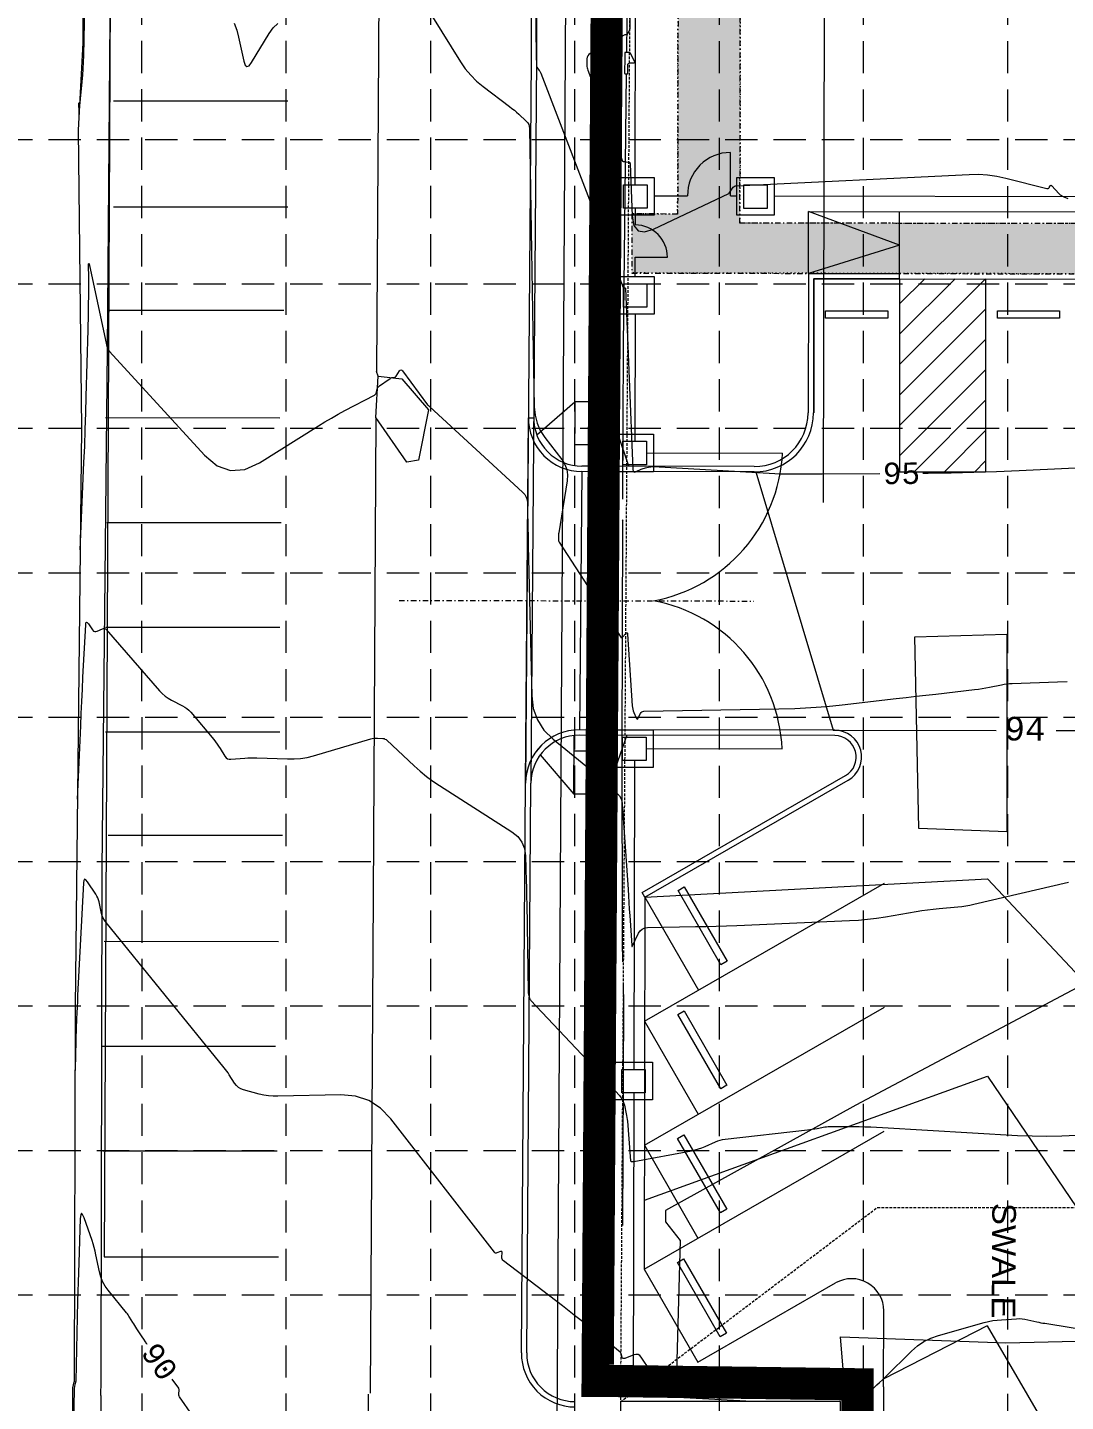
# Model space of a CAD drawing. Extents: x 4841 to 5381, y 4863 to 5725.
# Drawn here: x 4952.6 to 5049.2, y 5283.8 to 5411.8 of the extents above; entities that cross this region are included whole.
import ezdxf
from ezdxf.enums import TextEntityAlignment as Align

# ---------------------------------------------------------------- set-up
doc = ezdxf.new("R2010")
doc.units = 0
doc.header["$MEASUREMENT"] = 0
for name, pattern in [('DASHDOT', [1, 0.5, -0.25, 0, -0.25]), ('DASHED', [0.75, 0.5, -0.25]), ('DOT', [0.25, 0, -0.25]), ('HIDDEN', [0.375, 0.25, -0.125])]:
    doc.linetypes.add(name, pattern=pattern)
for name, color, linetype, lineweight in [('16', 7, 'Continuous', 0), ('19', 7, 'Continuous', 0), ('2', 7, 'Continuous', 0), ('21', 7, 'Continuous', 0), ('22', 7, 'Continuous', 0), ('26', 7, 'Continuous', 0), ('27', 7, 'Continuous', 0), ('3', 7, 'Continuous', 0), ('30', 7, 'Continuous', 0), ('52', 7, 'Continuous', 0), ('EC', 35, 'Continuous', 0), ('PC', 35, 'Continuous', 0)]:
    doc.layers.add(name, color=color, linetype=linetype, lineweight=lineweight)
doc.layers.add('GRID', color=254, linetype='HIDDEN')
doc.layers.add('LIMITS OF DISTURBANCE', color=1, linetype='HIDDEN')
doc.styles.add('MONOTXT', font='MONOTXT')
doc.styles.get("Standard").update_dxf_attribs({"font": 'ARIAL.TTF'})

msp = doc.modelspace()

# ---------------------------------------------------------------- hatches: boundary and pattern name
at = {"layer": '26', "linetype": 'DASHDOT', "lineweight": 0}
msp.add_hatch(color=252, dxfattribs=at).paths.add_polyline_path([(5161.26, 5393.34), (5018.89, 5393.6), (5018.94, 5425.6), (5013.15, 5425.61), (5013.09, 5394.44), (5008.82, 5394.45), (5008.81, 5388.94), (5161.26, 5388.67)])

# ---------------------------------------------------------------- linework, layer by layer
at = {"layer": '16', "color": 8, "linetype": 'Continuous', "lineweight": 0}
for q in [(5025.26, 5394.67), (5025.26, 5388.91)]:
    msp.add_line((5033.76, 5391.54), q, dxfattribs=at)
at = {"layer": '2', "color": 7, "linetype": 'HIDDEN', "lineweight": 0}
for p, q in [((5009.24, 5507.35), (5007.76, 5283.79)), ((5007.76, 5283.79), (5031.69, 5301.91)), ((5031.69, 5301.91), (5108.13, 5301.91))]:
    msp.add_line(p, q, dxfattribs=at)
at = {"layer": '21', "color": 7, "linetype": 'Continuous', "lineweight": 0}
for p, q in [((5009.15, 5397.17), (5009.2, 5425.31)), ((5018, 5396.12), (5018.01, 5400.17)), ((5010.91, 5396.13), (5014.02, 5396.13)), ((5018, 5396.12), (5018.6, 5396.12)), ((5022.09, 5396.12), (5058.27, 5396.06)), ((5009.15, 5394.98), (5009.15, 5393.42)), ((5009.14, 5390.42), (5012.14, 5390.41)), ((5009.14, 5388.63), (5009.14, 5390.42)), ((5009.13, 5385.12), (5009.11, 5373.27)), ((5010.19, 5372.19), (5022.86, 5372.16)), ((5007.32, 5342.9), (5007.32, 5346.4)), ((5007.32, 5346.4), (5010.82, 5346.39)), ((5010.82, 5346.39), (5010.82, 5342.89)), ((5007.96, 5343.54), (5007.97, 5345.72)), ((5007.97, 5345.72), (5010.15, 5345.72)), ((5010.15, 5345.72), (5010.15, 5343.53)), ((5010.14, 5344.64), (5022.81, 5344.62)), ((5010.82, 5342.89), (5007.32, 5342.9)), ((5010.15, 5343.53), (5007.96, 5343.54)), ((5009.06, 5343.54), (5009.01, 5314.76)), ((5009, 5312.57), (5008.95, 5284.92))]:
    msp.add_line(p, q, dxfattribs=at)
for points in [[(5007.41, 5397.84), (5010.91, 5397.84), (5010.91, 5394.34), (5007.41, 5394.34)], [(5018.6, 5397.83), (5022.09, 5397.83), (5022.09, 5394.32), (5018.6, 5394.32)], [(5008.06, 5397.17), (5010.24, 5397.17), (5010.24, 5394.98), (5008.06, 5394.98)], [(5019.24, 5397.16), (5021.43, 5397.16), (5021.43, 5394.96), (5019.24, 5394.96)], [(5007.4, 5388.63), (5010.9, 5388.63), (5010.9, 5385.12), (5007.4, 5385.12)], [(5008.04, 5387.95), (5010.23, 5387.95), (5010.23, 5385.76), (5008.04, 5385.76)], [(5007.36, 5373.94), (5010.85, 5373.94), (5010.85, 5370.43), (5007.36, 5370.43)], [(5008, 5373.27), (5010.19, 5373.27), (5010.19, 5371.08), (5008, 5371.08)], [(5007.26, 5315.43), (5010.75, 5315.43), (5010.75, 5311.93), (5007.26, 5311.93)], [(5007.89, 5314.76), (5010.08, 5314.76), (5010.08, 5312.57), (5007.89, 5312.57)]]:
    msp.add_lwpolyline(points, close=True, dxfattribs=at)
for centre, radius, start, end in [((5017.98, 5396.21), 3.96, 89.6562, 181.191), ((5009.14, 5390.42), 3, 359.8983, 89.8983), ((5008.12, 5372.92), 14.76, 280.5913, 357.0745), ((5008.17, 5344), 14.66, 2.4124, 79.5151)]:
    msp.add_arc(centre, radius, start, end, dxfattribs=at)
at = {"layer": '22', "color": 7, "linetype": 'Continuous', "lineweight": 0}
msp.add_line((5026.76, 5425.56), (5026.65, 5367.56), dxfattribs=at)
msp.add_lwpolyline([(5007.1, 5126.34), (5027.59, 5126.35), (5028.26, 5283.83), (5007.77, 5283.82), (5007.09, 5126.23)], close=True, dxfattribs=at)
at = {"layer": '26', "color": 41, "linetype": 'DOT', "lineweight": 0}
for p, q in [((5013.09, 5394.43), (5013.15, 5425.61)), ((5018.94, 5425.6), (5018.89, 5393.6)), ((5013.09, 5394.43), (5008.9, 5394.45)), ((5161.26, 5393.34), (5018.89, 5393.6)), ((5161.26, 5388.67), (5008.75, 5388.95))]:
    msp.add_line(p, q, dxfattribs=at)
at = {"layer": '26', "color": 252, "linetype": 'DASHDOT', "lineweight": 0}
for p, q in [((5013.15, 5425.61), (5013.09, 5394.44)), ((5018.89, 5393.6), (5018.94, 5425.6)), ((5008.82, 5394.45), (5008.81, 5388.94)), ((5013.09, 5394.44), (5008.82, 5394.45)), ((5161.26, 5393.34), (5018.89, 5393.6)), ((5008.81, 5388.94), (5161.26, 5388.67))]:
    msp.add_line(p, q, dxfattribs=at)
at = {"layer": '27', "color": 7, "linetype": 'Continuous', "lineweight": 0}
for p, q in [((5025.26, 5388.91), (5025.26, 5394.67)), ((5025.26, 5394.67), (5054.76, 5394.65)), ((5033.76, 5388.41), (5033.76, 5394.67)), ((5025.26, 5388.91), (5025.23, 5375.91)), ((5025.26, 5388.91), (5033.76, 5388.89)), ((5025.75, 5388.41), (5025.73, 5375.91)), ((5025.75, 5388.41), (5153.75, 5388.18)), ((5025.76, 5388.41), (5025.76, 5375.91)), ((5033.76, 5388.41), (5025.76, 5388.41)), ((5038.93, 5388.41), (5033.76, 5383.24)), ((5033.76, 5388.41), (5033.76, 5370.41)), ((5036.1, 5388.41), (5033.76, 5386.07)), ((5041.75, 5388.4), (5033.76, 5380.41)), ((5041.76, 5388.41), (5041.76, 5370.41)), ((5041.76, 5385.58), (5033.76, 5377.58)), ((5041.76, 5382.75), (5033.76, 5374.75)), ((4985.2, 5379.35), (4985.04, 5379.77)), ((5041.76, 5379.92), (5033.76, 5371.92)), ((4984.99, 5375.48), (4985.2, 5379.35)), ((4999.98, 5373.87), (5003.53, 5376.95)), ((5003.53, 5376.95), (5003.49, 5371)), ((5006.53, 5376.94), (5003.53, 5376.95)), ((5006.53, 5376.94), (5006.49, 5370.94)), ((5008.55, 5370.94), (5006.53, 5376.94)), ((5041.76, 5377.09), (5035.07, 5370.41)), ((4999.19, 5375.47), (4999.69, 5375.47)), ((5041.76, 5374.27), (5037.9, 5370.41)), ((5006.5, 5372.94), (5003.5, 5372.95)), ((5007.36, 5370.94), (5004.17, 5370.95)), ((5020.22, 5370.92), (5004.18, 5370.95)), ((5041.76, 5371.44), (5040.73, 5370.41)), ((5007.35, 5370.44), (5004.17, 5370.45)), ((5020.22, 5370.42), (5004.17, 5370.45)), ((5041.76, 5370.41), (5033.76, 5370.41)), ((5027.73, 5346.36), (5003.94, 5346.4)), ((5003.42, 5340.4), (5003.46, 5345.91)), ((5027.73, 5345.86), (5003.94, 5345.9)), ((5007.31, 5345.9), (5006.31, 5345.9)), ((5006.42, 5340.4), (5006.46, 5345.89)), ((5008.36, 5345.89), (5006.42, 5340.4)), ((5000.29, 5344.05), (5003.42, 5340.4)), ((5006.45, 5344.4), (5003.45, 5344.4)), ((4998.54, 5288.36), (4998.93, 5341.44)), ((4999.04, 5288.36), (4999.43, 5341.43)), ((5009.79, 5331.24), (5028.72, 5342.13)), ((5010.03, 5330.8), (5028.97, 5341.69)), ((5006.42, 5340.4), (5003.42, 5340.4)), ((5010.01, 5319.26), (5032.36, 5332.1)), ((5010.03, 5330.8), (5009.79, 5331.24)), ((5010.03, 5330.8), (5009.97, 5296.16)), ((5010.03, 5330.8), (5015.02, 5322.14)), ((5013.13, 5331.43), (5013.71, 5331.77)), ((5017.12, 5324.5), (5013.13, 5331.43)), ((5013.71, 5331.77), (5017.7, 5324.83)), ((5017.7, 5324.83), (5017.12, 5324.5)), ((5009.99, 5307.71), (5032.34, 5320.56)), ((5013.11, 5319.89), (5013.69, 5320.22)), ((5017.1, 5312.95), (5013.11, 5319.89)), ((5013.69, 5320.22), (5017.68, 5313.28)), ((5010.01, 5319.26), (5015, 5310.59)), ((5017.68, 5313.28), (5017.1, 5312.95)), ((5009.97, 5296.16), (5032.32, 5309.01)), ((5013.09, 5308.34), (5013.67, 5308.67)), ((5017.08, 5301.4), (5013.09, 5308.34)), ((5013.67, 5308.67), (5017.66, 5301.74)), ((5009.99, 5307.71), (5014.98, 5299.04)), ((5017.66, 5301.74), (5017.08, 5301.4)), ((5013.07, 5296.79), (5013.65, 5297.12)), ((5017.06, 5289.86), (5013.07, 5296.79)), ((5013.65, 5297.12), (5017.64, 5290.19)), ((5009.97, 5296.16), (5014.96, 5287.49)), ((5014.96, 5287.49), (5027.79, 5294.87)), ((5032.27, 5285.2), (5032.29, 5292.27)), ((5017.64, 5290.19), (5017.06, 5289.86)), ((4956.79, 5285.1), (4956.89, 5285.65)), ((4959.38, 5284.4), (4959.42, 5285.69)), ((5032.27, 5285.2), (5031.91, 5076.8))]:
    msp.add_line(p, q, dxfattribs=at)
for points in [[(4997.74, 5650.24), (4997.75, 5641.25), (4997.55, 5581.51), (4997.22, 5534.95), (4997.07, 5515.94), (4997.04, 5503.82), (4999.95, 5498.45), (4999.63, 5460.46), (4999.45, 5408.86), (4998.93, 5341.44)], [(4998.24, 5650.25), (4998.26, 5641.25), (4998.05, 5581.51), (4997.72, 5534.95), (4997.57, 5515.93), (4997.54, 5503.94), (5000.45, 5498.58), (5000.13, 5460.46), (4999.95, 5408.86), (4999.43, 5341.43)], [(4973.85, 5641.6), (4959.13, 5641.63), (4958.98, 5600.46), (4958.71, 5548.02), (4958.55, 5514.36), (4957.99, 5458.13), (4957.72, 5410.4), (4957.28, 5402.25), (4957.58, 5374.49), (4957, 5320.57), (4956.89, 5285.65)], [(4985.87, 5520.17), (4985.87, 5520.17), (4985.75, 5497.61), (4985.49, 5452.1), (4985.22, 5404.46), (4985.04, 5379.77)], [(4959.42, 5285.69), (4959.52, 5333.4), (4959.99, 5381.78), (4960.49, 5443.53), (4960.74, 5505.99), (4961.02, 5508.45), (4960.91, 5508.82)], [(5008.5, 5441.58), (5008.36, 5412.48), (5008.32, 5409.48)], [(5008.3, 5407.52), (5008.02, 5382.15), (5007.97, 5367.87)], [(5032.66, 5385.41), (5032.66, 5384.74), (5026.86, 5384.74), (5026.86, 5385.41), (5032.66, 5385.41)], [(5048.66, 5385.41), (5048.66, 5384.74), (5042.86, 5384.74), (5042.86, 5385.41), (5048.66, 5385.41)], [(4985.2, 5379.35), (4987.41, 5379.09), (4989.9, 5376.21), (4988.97, 5371.51), (4987.86, 5371.33), (4984.99, 5375.48)], [(4984.99, 5375.48), (4984.73, 5330.96), (4984.45, 5284.59)], [(5007.96, 5365.86), (5007.88, 5344.92), (5007.93, 5326.66), (5007.97, 5324.77)], [(5043.74, 5336.88), (5035.55, 5337.21), (5035.17, 5355.07), (5043.74, 5355.32), (5043.74, 5336.88)], [(5117.66, 5341.49), (5110.97, 5354.45), (5093.5, 5345.62), (5076.57, 5336.6), (5060.85, 5327.97), (5029.67, 5311.42), (5011.96, 5301.63), (5011.96, 5300.57), (5013.32, 5298.82), (5012.92, 5284.33), (5028.68, 5284.59), (5028.25, 5289.86), (5043.66, 5289.29), (5063.33, 5289.75), (5066.31, 5292.36)], [(5008.02, 5322.72), (5008.06, 5320.82), (5007.97, 5300.21)], [(4956.05, 5146.62), (4956.27, 5195.07), (4956.5, 5244.53), (4956.79, 5285.1)], [(4956.05, 5146.62), (4956.27, 5195.07), (4956.5, 5244.53), (4956.79, 5285.1)], [(4959.38, 5284.4), (4958.94, 5233.09), (4958.68, 5183.04), (4958.41, 5135.78), (4958.37, 5088.61), (4957.94, 5038.43), (4957.81, 4997.02)], [(4959.38, 5284.4), (4958.94, 5233.09), (4958.68, 5183.04), (4958.41, 5135.78), (4958.37, 5088.61), (4957.94, 5038.43), (4957.81, 4997.02)], [(4984.26, 5284.5), (4984.06, 5232.8), (4983.8, 5183.35), (4983.41, 5136.61), (4983, 5091.74), (4982.86, 5039.33), (4982.62, 4997)], [(4984.26, 5284.5), (4984.06, 5232.8), (4983.8, 5183.35), (4983.41, 5136.61), (4983, 5091.74), (4982.86, 5039.33), (4982.62, 4997)]]:
    msp.add_lwpolyline(points, dxfattribs=at)
msp.add_lwpolyline([(5004.16, 5370.45), (5003.94, 5346.4, 0.41258), (4998.93, 5341.44), (4999.19, 5375.47, 0.415027), (5004.17, 5370.45), (5004.16, 5370.45)], format="xyb", dxfattribs=at)
for centre, radius, start, end in [((5020.23, 5375.92), 5, 269.8983, 359.8983), ((5020.23, 5375.92), 5.5, 269.8983, 359.8983), ((5004.18, 5375.44), 4.99, 179.6692, 269.8283), ((5004.19, 5375.45), 4.5, 179.557, 269.8983), ((5003.93, 5341.4), 5, 89.8983, 179.5787), ((5027.72, 5343.86), 2.5, 299.8983, 89.8983), ((5003.93, 5341.4), 4.5, 89.8983, 179.5786), ((5027.72, 5343.86), 2, 299.8983, 89.8983), ((5029.29, 5292.27), 3, 359.9146, 119.948), ((5003.54, 5288.32), 5, 179.5786, 270), ((5003.54, 5288.32), 4.5, 179.5786, 270)]:
    msp.add_arc(centre, radius, start, end, dxfattribs=at)
at = {"layer": '3', "color": 7, "linetype": 'Continuous', "lineweight": 0}
msp.add_line((5000.13, 4999.94), (5004.21, 5661.99), dxfattribs=at)
at = {"layer": '30', "color": 7, "linetype": 'Continuous', "lineweight": 0}
msp.add_line((4961.34, 5631.26), (4959.68, 5297.31), dxfattribs=at)
for points in [[(4960.57, 5405), (4976.8, 5404.99)], [(4960.57, 5395.12), (4976.8, 5395.11)], [(4960.19, 5385.49), (4976.42, 5385.48)], [(4959.81, 5375.48), (4976.04, 5375.47)], [(4959.94, 5365.72), (4976.17, 5365.71)], [(4959.81, 5355.97), (4976.04, 5355.96)], [(4959.81, 5346.21), (4976.04, 5346.2)], [(4960.06, 5336.58), (4976.3, 5336.57)], [(4959.68, 5326.7), (4975.92, 5326.69)], [(4959.43, 5316.94), (4975.66, 5316.93)], [(4959.56, 5307.19), (4975.79, 5307.18)], [(4959.68, 5297.31), (4975.92, 5297.29)]]:
    msp.add_lwpolyline(points, dxfattribs=at)
at = {"layer": '52', "color": 7, "linetype": 'DASHDOT', "lineweight": 0}
msp.add_line((4987.16, 5358.45), (5020.2, 5358.39), dxfattribs=at)
at = {"layer": 'EC', "color": 35, "linetype": 'Continuous', "lineweight": 0}
for points in [[(4957.31, 5404.79), (4957.34, 5403.9), (4957.34, 5403.76), (4957.35, 5403.72), (4957.37, 5403.76), (4957.38, 5403.9), (4957.65, 5406.75), (4957.7, 5407.36), (4957.74, 5407.97), (4957.77, 5408.59), (4957.79, 5409.2), (4958.32, 5435.57)], [(4999.8, 5420.64), (4999.93, 5409), (4999.93, 5408.93), (4999.93, 5408.87), (4999.93, 5408.8), (4999.94, 5408.73), (4999.94, 5408.49), (4999.94, 5408.45), (4999.94, 5408.42), (4999.94, 5408.38), (4999.94, 5408.34), (4999.94, 5408.21), (4999.95, 5408.19), (4999.95, 5408.16), (4999.96, 5408.14), (4999.98, 5408.12), (5000.2, 5407.82), (5000.25, 5407.76), (5000.29, 5407.69), (5000.33, 5407.62), (5000.36, 5407.55), (5008.01, 5387.59), (5008.01, 5387.59), (5008.02, 5387.58), (5008.02, 5387.58), (5008.03, 5387.57), (5008.07, 5387.57), (5008.07, 5387.57), (5008.08, 5387.57), (5008.09, 5387.57), (5008.1, 5387.57), (5008.18, 5387.56), (5008.2, 5387.56), (5008.21, 5387.55), (5008.22, 5387.53), (5008.22, 5387.52), (5008.93, 5370.63), (5008.95, 5370.5), (5009.01, 5370.43), (5009.1, 5370.41), (5009.22, 5370.45), (5009.69, 5370.67), (5009.79, 5370.71), (5009.89, 5370.75), (5009.99, 5370.78), (5010.1, 5370.81), (5010.49, 5370.88), (5010.58, 5370.9), (5010.66, 5370.91), (5010.75, 5370.91), (5010.83, 5370.91), (5022.14, 5370.27), (5022.58, 5370.25), (5023.01, 5370.24), (5023.45, 5370.23), (5023.89, 5370.23), (5025.32, 5370.23), (5025.62, 5370.23), (5025.93, 5370.23), (5026.23, 5370.23), (5026.54, 5370.23), (5031.93, 5370.28)], [(4986.62, 5418.69), (4992.88, 5408.61), (4993.32, 5407.97), (4993.82, 5407.37), (4994.37, 5406.83), (4994.97, 5406.33), (4997.44, 5404.46), (4997.66, 5404.28), (4997.89, 5404.1), (4998.1, 5403.92), (4998.31, 5403.73), (4999, 5403.09), (4999.13, 5402.95), (4999.22, 5402.79), (4999.28, 5402.61), (4999.3, 5402.42), (4999.48, 5391.01), (4999.5, 5389.15), (4999.54, 5387.29), (4999.57, 5385.43), (4999.6, 5383.57), (4999.73, 5376.48), (4999.81, 5375.71), (5000, 5374.97), (5000.3, 5374.28), (5000.73, 5373.63), (5002.3, 5371.58), (5002.59, 5371.12), (5002.77, 5370.64), (5002.84, 5370.14), (5002.8, 5369.6), (5002.02, 5364.73), (5002, 5364.64), (5002, 5364.56), (5001.99, 5364.47), (5001.99, 5364.39), (5001.99, 5364.11), (5001.99, 5364.05), (5002.01, 5364), (5002.03, 5363.94), (5002.05, 5363.89), (5007.8, 5355.02), (5007.81, 5355.01), (5007.82, 5355), (5007.83, 5355), (5007.85, 5354.99), (5007.89, 5354.99), (5007.9, 5355), (5007.91, 5355), (5007.92, 5355), (5007.93, 5355.01), (5008.27, 5355.37), (5008.33, 5355.42), (5008.38, 5355.43), (5008.41, 5355.39), (5008.42, 5355.31), (5008.86, 5348.64), (5008.88, 5348.47), (5008.91, 5348.31), (5008.96, 5348.15), (5009.02, 5348), (5009.23, 5347.5), (5009.28, 5347.42), (5009.33, 5347.39), (5009.38, 5347.42), (5009.43, 5347.5), (5009.64, 5347.93), (5009.69, 5348.01), (5009.76, 5348.07), (5009.84, 5348.1), (5009.93, 5348.12), (5022.52, 5348.34), (5024, 5348.38), (5025.48, 5348.46), (5026.95, 5348.58), (5028.42, 5348.73), (5033.45, 5349.31), (5034.37, 5349.42), (5035.29, 5349.52), (5036.21, 5349.63), (5037.14, 5349.73), (5040.74, 5350.14), (5041.09, 5350.18), (5041.44, 5350.24), (5041.78, 5350.3), (5042.13, 5350.36), (5043.26, 5350.6), (5043.5, 5350.64), (5043.75, 5350.68), (5043.99, 5350.7), (5044.24, 5350.72), (5048.46, 5350.88), (5049.36, 5350.9)], [(5008.64, 5417.08), (5008.64, 5411.75), (5008.63, 5411.67), (5008.62, 5411.59), (5008.59, 5411.52), (5008.55, 5411.45), (5008.37, 5411.17), (5008.35, 5411.16), (5008.34, 5411.14), (5008.32, 5411.14), (5008.3, 5411.13), (5008.22, 5411.13), (5008.21, 5411.13), (5008.19, 5411.13), (5008.17, 5411.13), (5008.16, 5411.12), (5004.95, 5409.4), (5004.82, 5409.31), (5004.72, 5409.19), (5004.66, 5409.05), (5004.64, 5408.89), (5004.64, 5408.31), (5004.65, 5408.19), (5004.67, 5408.07), (5004.69, 5407.95), (5004.73, 5407.84), (5007.97, 5399.38), (5007.99, 5399.36), (5008.01, 5399.34), (5008.03, 5399.33), (5008.06, 5399.32), (5008.17, 5399.32), (5008.19, 5399.32), (5008.21, 5399.32), (5008.23, 5399.32), (5008.26, 5399.31), (5008.54, 5399.28), (5008.59, 5399.26), (5008.63, 5399.23), (5008.65, 5399.19), (5008.66, 5399.14), (5008.86, 5394.24), (5009.02, 5393.38), (5009.4, 5392.89), (5010.01, 5392.78), (5010.85, 5393.04), (5017.87, 5396.36), (5017.87, 5396.36), (5017.87, 5396.36), (5017.88, 5396.36), (5017.88, 5396.37), (5017.9, 5396.37), (5017.9, 5396.37), (5017.9, 5396.37), (5017.9, 5396.37), (5017.9, 5396.37), (5018.19, 5396.86), (5018.26, 5396.95), (5018.34, 5397.02), (5018.44, 5397.06), (5018.55, 5397.08), (5040.22, 5398.13), (5041.09, 5398.14), (5041.95, 5398.09), (5042.81, 5397.97), (5043.66, 5397.79), (5047.48, 5396.83), (5047.54, 5396.82), (5047.59, 5396.83), (5047.64, 5396.86), (5047.68, 5396.9), (5047.79, 5397.08), (5047.81, 5397.11), (5047.84, 5397.12), (5047.87, 5397.11), (5047.9, 5397.09), (5048.63, 5396.33), (5048.72, 5396.24), (5048.82, 5396.17), (5048.93, 5396.1), (5049.04, 5396.05), (5049.42, 5395.88)], [(4971.81, 5412.22), (4972.04, 5411.57), (4972.21, 5410.9), (4972.7, 5408.68), (4972.83, 5408.31), (4972.99, 5408.17), (4973.18, 5408.25), (4973.41, 5408.56), (4975.05, 5411.27), (4975.42, 5411.78), (4975.87, 5412.18)], [(5008.15, 5408.24), (5008.14, 5407.56), (5008.14, 5407.54), (5008.15, 5407.52), (5008.17, 5407.52), (5008.19, 5407.51), (5008.27, 5407.51), (5008.29, 5407.51), (5008.3, 5407.51), (5008.32, 5407.51), (5008.34, 5407.51), (5008.41, 5407.51), (5008.43, 5407.51), (5008.44, 5407.52), (5008.45, 5407.53), (5008.45, 5407.55), (5008.45, 5408.31), (5008.46, 5408.4), (5008.5, 5408.46), (5008.57, 5408.5), (5008.66, 5408.51), (5008.99, 5408.51), (5009.05, 5408.52), (5009.08, 5408.55), (5009.09, 5408.59), (5009.07, 5408.64), (5008.69, 5409.41), (5008.66, 5409.44), (5008.63, 5409.47), (5008.59, 5409.48), (5008.55, 5409.49), (5008.34, 5409.49), (5008.34, 5409.49), (5008.33, 5409.49), (5008.33, 5409.49), (5008.33, 5409.49), (5008.33, 5409.49), (5008.33, 5409.49), (5008.32, 5409.49), (5008.32, 5409.49), (5008.32, 5409.49), (5008.21, 5409.49), (5008.19, 5409.49), (5008.17, 5409.48), (5008.16, 5409.46), (5008.16, 5409.44), (5008.16, 5408.79), (5008.16, 5408.65), (5008.16, 5408.51), (5008.16, 5408.38), (5008.15, 5408.24)], [(4957.45, 5363.15), (4957.81, 5371.29), (4957.88, 5372.83), (4957.93, 5374.37), (4957.99, 5375.91), (4958.03, 5377.45), (4958.2, 5383.65), (4958.21, 5384.14), (4958.22, 5384.63), (4958.23, 5385.12), (4958.23, 5385.61), (4958.25, 5387.24), (4958.25, 5387.57), (4958.25, 5387.9), (4958.25, 5388.23), (4958.25, 5388.56), (4958.24, 5389.64), (4958.24, 5389.81), (4958.26, 5389.87), (4958.29, 5389.81), (4958.33, 5389.65), (4959.97, 5381.99), (4959.97, 5381.98), (4959.97, 5381.98), (4959.97, 5381.97), (4959.98, 5381.96), (4959.99, 5381.94), (4959.99, 5381.93), (4959.99, 5381.93), (4959.99, 5381.93), (4960, 5381.92), (4960.02, 5381.88), (4960.02, 5381.87), (4960.03, 5381.87), (4960.03, 5381.87), (4960.03, 5381.86), (4960.03, 5381.85), (4960.03, 5381.85), (4960.03, 5381.85), (4960.03, 5381.85), (4960.03, 5381.85), (4960.04, 5381.83), (4960.04, 5381.83), (4960.04, 5381.83), (4960.04, 5381.83), (4960.04, 5381.82), (4960.06, 5381.81), (4960.06, 5381.8), (4960.06, 5381.8), (4960.07, 5381.8), (4960.07, 5381.79), (4960.13, 5381.72), (4960.15, 5381.7), (4960.16, 5381.68), (4960.18, 5381.67), (4960.19, 5381.65), (4969.03, 5371.98), (4970.21, 5371), (4971.46, 5370.56), (4972.78, 5370.65), (4974.17, 5371.28), (4979.64, 5374.72), (4980.25, 5375.09), (4980.86, 5375.44), (4981.47, 5375.79), (4982.1, 5376.13), (4984.85, 5377.58), (4984.93, 5377.63), (4984.99, 5377.69), (4985.03, 5377.76), (4985.06, 5377.85), (4985.11, 5378.15), (4985.13, 5378.22), (4985.16, 5378.27), (4985.2, 5378.32), (4985.25, 5378.36), (4986.31, 5379.13), (4986.36, 5379.17), (4986.41, 5379.19), (4986.47, 5379.21), (4986.53, 5379.22), (4986.74, 5379.25), (4986.78, 5379.25), (4986.82, 5379.27), (4986.85, 5379.3), (4986.87, 5379.33), (4987.19, 5379.82), (4987.26, 5379.9), (4987.33, 5379.93), (4987.4, 5379.91), (4987.47, 5379.83), (4989.8, 5376.68), (4989.82, 5376.65), (4989.84, 5376.63), (4989.86, 5376.61), (4989.88, 5376.59), (4989.96, 5376.53), (4989.97, 5376.52), (4989.99, 5376.51), (4990, 5376.5), (4990.02, 5376.48), (4998.66, 5368.53), (4998.85, 5368.32), (4998.99, 5368.08), (4999.07, 5367.82), (4999.1, 5367.54), (4999.12, 5366.58), (4999.12, 5366.37), (4999.12, 5366.16), (4999.13, 5365.96), (4999.13, 5365.75), (4999.17, 5363.91), (4999.17, 5363.52), (4999.18, 5363.13), (4999.19, 5362.73), (4999.2, 5362.34), (4999.5, 5349.57), (4999.65, 5348.39), (5000.03, 5347.32), (5000.64, 5346.36), (5001.49, 5345.52), (5005.38, 5342.36), (5005.68, 5342.11), (5005.98, 5341.86), (5006.27, 5341.59), (5006.56, 5341.33), (5007.49, 5340.44), (5007.67, 5340.24), (5007.8, 5340.02), (5007.89, 5339.78), (5007.93, 5339.51), (5008.47, 5331.52), (5008.51, 5330.92), (5008.55, 5330.31), (5008.59, 5329.7), (5008.63, 5329.1), (5008.82, 5326.29), (5008.82, 5326.28), (5008.82, 5326.27), (5008.82, 5326.26), (5008.83, 5326.25), (5008.84, 5326.22), (5008.84, 5326.21), (5008.85, 5326.21), (5008.85, 5326.21), (5008.85, 5326.22), (5009.45, 5327.44), (5009.6, 5327.67), (5009.79, 5327.84), (5010.02, 5327.94), (5010.29, 5327.98), (5014.76, 5328.06), (5015.71, 5328.08), (5016.67, 5328.1), (5017.63, 5328.13), (5018.59, 5328.17), (5029.1, 5328.63), (5029.94, 5328.68), (5030.78, 5328.76), (5031.62, 5328.86), (5032.46, 5328.99), (5035.29, 5329.47), (5035.83, 5329.55), (5036.36, 5329.63), (5036.89, 5329.69), (5037.43, 5329.75), (5039.17, 5329.9), (5039.55, 5329.94), (5039.92, 5330), (5040.29, 5330.06), (5040.66, 5330.14), (5049.49, 5332.2)], [(5035.93, 5370.31), (5036.43, 5370.31), (5038.55, 5370.34), (5040.67, 5370.39), (5042.78, 5370.46), (5044.9, 5370.55), (5054.74, 5371.02)], [(5007.95, 5365.86), (5007.95, 5365.86), (5007.96, 5365.86), (5007.96, 5365.86), (5007.96, 5365.86), (5007.96, 5365.86), (5008.02, 5365.86), (5008.02, 5365.86), (5008.02, 5365.86), (5008.02, 5365.86), (5008.02, 5365.86), (5008.02, 5365.86), (5008.02, 5365.86), (5008.02, 5365.86), (5008.02, 5365.86), (5008.02, 5365.86), (5007.96, 5365.95), (5007.96, 5365.96), (5007.95, 5365.96), (5007.95, 5365.96), (5007.95, 5365.94), (5007.95, 5365.86), (5007.95, 5365.86), (5007.95, 5365.86), (5007.95, 5365.86), (5007.95, 5365.86)], [(4957.21, 5339.94), (4957.51, 5346.76), (4957.56, 5347.9), (4957.61, 5349.04), (4957.66, 5350.17), (4957.72, 5351.31), (4957.97, 5356.19), (4958, 5356.36), (4958.05, 5356.42), (4958.12, 5356.39), (4958.23, 5356.26), (4958.61, 5355.7), (4958.7, 5355.6), (4958.81, 5355.54), (4958.92, 5355.54), (4959.05, 5355.58), (4959.53, 5355.8), (4959.63, 5355.84), (4959.73, 5355.83), (4959.81, 5355.8), (4959.89, 5355.73), (4964.85, 5350.03), (4965.1, 5349.77), (4965.36, 5349.54), (4965.65, 5349.34), (4965.95, 5349.17), (4966.99, 5348.64), (4967.21, 5348.52), (4967.4, 5348.38), (4967.59, 5348.22), (4967.75, 5348.04), (4969.89, 5345.48), (4970.05, 5345.28), (4970.2, 5345.07), (4970.35, 5344.86), (4970.49, 5344.64), (4970.94, 5343.93), (4971.05, 5343.79), (4971.18, 5343.7), (4971.33, 5343.66), (4971.5, 5343.65), (4972.79, 5343.77), (4973.07, 5343.79), (4973.35, 5343.8), (4973.63, 5343.8), (4973.91, 5343.79), (4976.77, 5343.68), (4977.38, 5343.68), (4977.98, 5343.73), (4978.58, 5343.83), (4979.17, 5343.97), (4984.51, 5345.55), (4984.66, 5345.58), (4984.82, 5345.61), (4984.97, 5345.62), (4985.13, 5345.62), (4985.64, 5345.59), (4985.75, 5345.58), (4985.84, 5345.54), (4985.94, 5345.5), (4986.02, 5345.43), (4988.56, 5343.03), (4989.12, 5342.53), (4989.7, 5342.06), (4990.3, 5341.62), (4990.92, 5341.2), (4997.66, 5336.89), (4998.2, 5336.46), (4998.59, 5335.94), (4998.83, 5335.34), (4998.93, 5334.66), (4998.99, 5332.29), (4999.01, 5331.78), (4999.02, 5331.27), (4999.03, 5330.76), (4999.04, 5330.25), (4999.18, 5321.97), (4999.18, 5321.89), (4999.19, 5321.81), (4999.21, 5321.73), (4999.23, 5321.65), (4999.31, 5321.39), (4999.33, 5321.33), (4999.35, 5321.28), (4999.39, 5321.23), (4999.42, 5321.19), (5004.66, 5315.62), (5005.05, 5315.2), (5005.44, 5314.78), (5005.83, 5314.36), (5006.22, 5313.93), (5007.68, 5312.32), (5007.84, 5312.12), (5007.96, 5311.91), (5008.06, 5311.68), (5008.13, 5311.44), (5008.31, 5310.63), (5008.34, 5310.46), (5008.37, 5310.28), (5008.39, 5310.11), (5008.41, 5309.93), (5008.71, 5306.26), (5008.72, 5306.23), (5008.73, 5306.21), (5008.76, 5306.2), (5008.79, 5306.19), (5008.91, 5306.19), (5008.93, 5306.19), (5008.96, 5306.19), (5008.98, 5306.2), (5009, 5306.2), (5014.39, 5307.19), (5014.71, 5307.26), (5015.02, 5307.35), (5015.33, 5307.46), (5015.64, 5307.58), (5016.63, 5308.02), (5016.84, 5308.1), (5017.06, 5308.17), (5017.28, 5308.22), (5017.51, 5308.26), (5025.19, 5309.14), (5025.41, 5309.16), (5025.63, 5309.19), (5025.86, 5309.23), (5026.08, 5309.27), (5026.8, 5309.4), (5026.96, 5309.42), (5027.12, 5309.44), (5027.27, 5309.45), (5027.43, 5309.45), (5029.98, 5309.43), (5030.53, 5309.42), (5031.07, 5309.41), (5031.62, 5309.39), (5032.17, 5309.36), (5044.73, 5308.62), (5046.1, 5308.57), (5047.47, 5308.55), (5048.85, 5308.57), (5050.22, 5308.64)], [(5020.04, 5283.83), (5013.68, 5284.18), (5012.98, 5284.29), (5012.36, 5284.54), (5011.83, 5284.94), (5011.37, 5285.48), (5009.7, 5287.95), (5009.56, 5288.11), (5009.4, 5288.2), (5009.21, 5288.21), (5009, 5288.17), (5008.16, 5287.84), (5008.08, 5287.82), (5008.02, 5287.83), (5007.97, 5287.87), (5007.94, 5287.94), (5007.86, 5288.22), (5007.84, 5288.28), (5007.81, 5288.34), (5007.77, 5288.38), (5007.73, 5288.43), (5004.85, 5290.77), (5004.24, 5291.27), (5003.61, 5291.76), (5002.99, 5292.25), (5002.36, 5292.74), (4996.88, 5296.92), (4996.8, 5297), (4996.75, 5297.09), (4996.72, 5297.19), (4996.71, 5297.3), (4996.74, 5297.68), (4996.74, 5297.75), (4996.71, 5297.79), (4996.67, 5297.8), (4996.6, 5297.79), (4996.27, 5297.67), (4996.2, 5297.65), (4996.14, 5297.66), (4996.08, 5297.69), (4996.03, 5297.74), (4986.39, 5310.16), (4985.43, 5311.16), (4984.34, 5311.86), (4983.1, 5312.27), (4981.72, 5312.39), (4975.86, 5312.26), (4975.42, 5312.27), (4974.98, 5312.3), (4974.55, 5312.37), (4974.12, 5312.47), (4972.68, 5312.86), (4972.42, 5312.95), (4972.2, 5313.09), (4972, 5313.27), (4971.83, 5313.49), (4971.34, 5314.27), (4971.23, 5314.44), (4971.11, 5314.6), (4971, 5314.76), (4970.87, 5314.92), (4959.87, 5328.45), (4959.71, 5328.67), (4959.58, 5328.92), (4959.47, 5329.17), (4959.4, 5329.44), (4959.22, 5330.36), (4959.17, 5330.55), (4959.11, 5330.73), (4959.02, 5330.91), (4958.92, 5331.08), (4958.13, 5332.25), (4957.98, 5332.43), (4957.87, 5332.47), (4957.79, 5332.37), (4957.76, 5332.14), (4957.22, 5321.65), (4957.2, 5321.11), (4957.17, 5320.57), (4957.15, 5320.02), (4957.13, 5319.48), (4957.06, 5317.63), (4957.05, 5317.29), (4957.04, 5316.94), (4957.03, 5316.6), (4957.02, 5316.26), (4956.98, 5314.66)], [(4963.69, 5289.17), (4963.68, 5289.18), (4963.53, 5289.4), (4963.38, 5289.62), (4963.24, 5289.85), (4962.74, 5290.61), (4962.65, 5290.75), (4962.55, 5290.9), (4962.46, 5291.05), (4962.37, 5291.2), (4962.06, 5291.68), (4961.99, 5291.79), (4961.92, 5291.89), (4961.85, 5291.99), (4961.77, 5292.08), (4960.06, 5294.19), (4959.78, 5294.58), (4959.55, 5295), (4959.37, 5295.45), (4959.25, 5295.92), (4958.93, 5297.5), (4958.86, 5297.84), (4958.77, 5298.17), (4958.68, 5298.5), (4958.57, 5298.83), (4957.83, 5300.93), (4957.68, 5301.26), (4957.58, 5301.36), (4957.51, 5301.23), (4957.47, 5300.87), (4957.32, 5296.73), (4957.29, 5295.84), (4957.26, 5294.96), (4957.24, 5294.07), (4957.22, 5293.18), (4957.04, 5285.72), (4957.04, 5285.69), (4957.03, 5285.66), (4957.03, 5285.64), (4957.02, 5285.61), (4956.99, 5285.52), (4956.99, 5285.5), (4956.98, 5285.48), (4956.98, 5285.46), (4956.97, 5285.44), (4956.93, 5285.2), (4956.92, 5285.15), (4956.91, 5285.1), (4956.91, 5285.05), (4956.91, 5284.99), (4956.73, 5277.06)], [(5030.03, 5283.81), (5030.22, 5284.05), (5031.4, 5285.13), (5031.65, 5285.37), (5031.9, 5285.6), (5032.15, 5285.84), (5032.4, 5286.08), (5034.87, 5288.53), (5035.42, 5289.01), (5036.02, 5289.42), (5036.67, 5289.74), (5037.37, 5289.98), (5041.64, 5291.18), (5042.04, 5291.28), (5042.44, 5291.36), (5042.84, 5291.42), (5043.25, 5291.45), (5044.63, 5291.54), (5044.9, 5291.55), (5045.16, 5291.54), (5045.42, 5291.51), (5045.69, 5291.45), (5046.54, 5291.25), (5046.72, 5291.21), (5046.9, 5291.17), (5047.09, 5291.14), (5047.27, 5291.11), (5054.83, 5289.87)], [(4970.34, 5279.05), (4966.72, 5284.27), (4966.68, 5284.34), (4966.66, 5284.41), (4966.64, 5284.49), (4966.65, 5284.57), (4966.69, 5284.85), (4966.69, 5284.9), (4966.68, 5284.96), (4966.66, 5285.01), (4966.63, 5285.06), (4966.01, 5285.92)]]:
    msp.add_lwpolyline(points, dxfattribs=at)
at = {"layer": 'GRID', "color": 252, "linetype": 'HIDDEN', "lineweight": 0, "ltscale": 12}
for p, q in [((4963.29, 4930.56), (4963.15, 5710.24)), ((4976.64, 4930.56), (4976.64, 5710.23)), ((4990.12, 4930.56), (4990.11, 5710.23)), ((5003.49, 4930.56), (5003.52, 5710.23)), ((5016.95, 4930.55), (5017.03, 5710.21)), ((5030.39, 4930.55), (5030.39, 5710.77)), ((5043.85, 4930.55), (5043.85, 5710.77)), ((4855.52, 5401.38), (5366.69, 5401.38)), ((4855.52, 5387.93), (5366.69, 5387.93)), ((4855.52, 5374.48), (5366.69, 5374.48)), ((4855.52, 5361.03), (5366.69, 5361.03)), ((4855.52, 5347.58), (5366.69, 5347.58)), ((4855.52, 5334.12), (5366.69, 5334.12)), ((4855.52, 5320.67), (5366.69, 5320.67)), ((4855.52, 5307.22), (5366.69, 5307.22)), ((4855.52, 5293.77), (5366.69, 5293.77))]:
    msp.add_line(p, q, dxfattribs=at)
at = {"layer": 'LIMITS OF DISTURBANCE', "linetype": 'DASHED', "lineweight": 0, "ltscale": 30, "const_width": 3, "flags": 128}
msp.add_lwpolyline([(5146.21, 5524.16), (5210.25, 5524.32), (5213.48, 5510.32, -0.091575), (5225.97, 5303.73), (5138.91, 5303.58), (5138.87, 5001.88), (5003.35, 5002.06), (5003.52, 5125.06), (5029.46, 5124.73), (5029.84, 5285.43), (5006.29, 5285.75), (5005.64, 5285.75), (5006.55, 5423.34), (5028.02, 5424), (5029.84, 5426.4), (5065.18, 5426.5), (5064.99, 5445.91), (5028.89, 5445.25), (5027.18, 5447.53), (5006.96, 5447.33), (5007.68, 5515.62), (5089.33, 5514.46), (5088.84, 5410.29), (5146.83, 5411.11), (5147.09, 5525.58), (5147.09, 5525.58)], format="xyb", dxfattribs=at)
at = {"layer": 'PC', "color": 35, "linetype": 'Continuous', "lineweight": 0}
for p, q in [((5020.37, 5370.42), (5027.58, 5346.36)), ((5027.58, 5346.36), (5042.75, 5346.34)), ((5048.35, 5346.33), (5096.93, 5346.27)), ((5010.03, 5330.8), (5041.94, 5332.5)), ((5041.94, 5332.5), (5055.35, 5318.22)), ((5010.01, 5302.59), (5041.95, 5314.14)), ((5041.95, 5314.14), (5059.42, 5288.31)), ((5041.92, 5290.89), (5032.28, 5285.95)), ((5041.92, 5290.89), (5058.77, 5261.92))]:
    msp.add_line(p, q, dxfattribs=at)

# ---------------------------------------------------------------- texts
at = {"layer": '19', "color": 5, "linetype": 'Continuous', "lineweight": 0}
msp.add_text('SWALE', height=2.2, rotation=269.6398, dxfattribs=at).set_placement((5042.36, 5296.95), align=Align.CENTER)
at = {"layer": 'EC', "color": 35, "linetype": 'Continuous', "lineweight": 0, "style": 'MONOTXT'}
for s, rotation, p in [('95', 0.4527, (5033.93, 5370.29)), ('90', 305.5908, (4964.85, 5287.55))]:
    msp.add_text(s, height=2, rotation=rotation, dxfattribs=at).set_placement(p, align=Align.MIDDLE)
at = {"layer": 'PC', "color": 35, "linetype": 'Continuous', "lineweight": 0, "style": 'MONOTXT'}
msp.add_text('94', height=2.2, rotation=359.6398, dxfattribs=at).set_placement((5043.53, 5346.51), align=Align.MIDDLE_LEFT)

doc.saveas('drawing.dxf')
